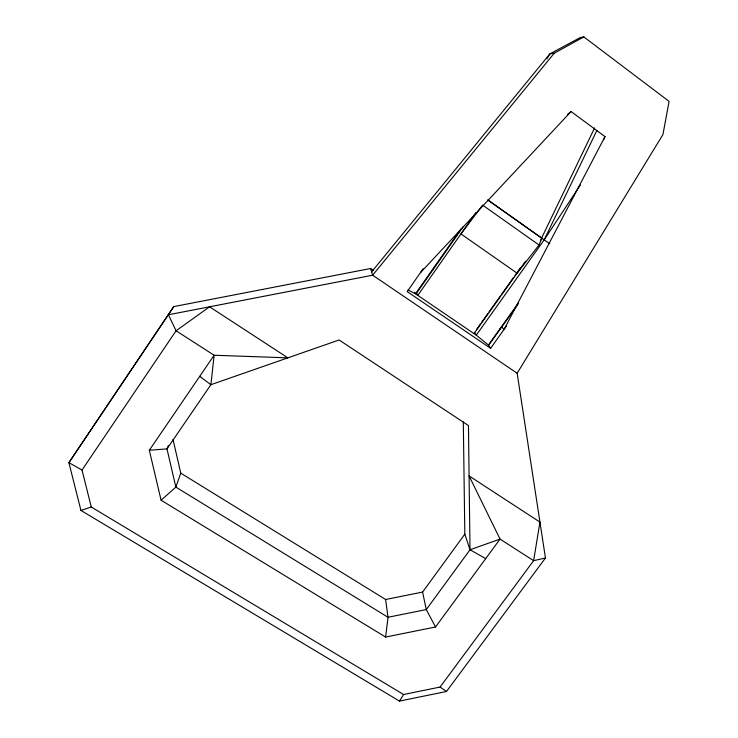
<?xml version="1.0" encoding="UTF-8"?>
<svg xmlns="http://www.w3.org/2000/svg" width="738" height="738" viewBox="0 0 738 738"><rect width="100%" height="100%" fill="white"/><g stroke="black" fill="none" stroke-linecap="round" stroke-linejoin="round"><path stroke-width="1.11" d="M373.465 270.422L370.642 268.503L173.753 306.602L68.902 462.652L82.029 470.032L91.272 507.024L403.594 694.513L440.079 687.05L533.62 560.686L539.958 522.107L469.082 475.918L500.041 539.091L435.531 626.986L385.623 637.06L388.013 617.272L385.605 599.487L180.773 473.15L173.024 439.534M180.773 473.15L175.856 487.098L161.096 500.226L385.623 637.06M168.301 445.706L166.982 448.879L175.856 487.098L388.013 617.272L426.278 609.579L470.005 549.773L500.041 539.091L533.62 560.686L545.456 558.002L517.154 373.253L662.918 134.602L669.098 101.392L583.813 36.9L580.262 37.573L549.875 53.874L371.648 271.87M603.656 139.796L605.012 136.613L571.083 111.539L567.531 114.473M539.044 245.016L482.624 205.109L460.927 233.937L517.07 273.161L539.044 245.016L541.913 238.273L487.689 199.823M541.581 238.125L594.607 127.905M506.517 325.836L490.622 348.336L488.408 345.024L476.268 335.163L544.183 239.859L596.913 130.368M605.012 136.613L503.971 329.674L501.803 326.869M546.904 58.809L549.875 53.874L554.201 53.247L583.813 36.9M173.753 306.602L68.902 462.652L80.949 510.447L399.479 701.1L403.594 694.513M549.727 243.752L544.183 239.859L580.354 185.053M490.622 348.336L407.228 291.63L423.142 268.724M82.029 470.032L176.068 330.772L209.555 306.805L287.875 357.847L214.121 355.246L176.068 330.772L168.421 314.775L372.644 275.2L554.201 53.247M149.316 450.263L214.121 355.246L210.893 384.701L166.982 448.879L149.316 450.263L161.096 500.226M461.056 228.845L415.485 293.798L407.939 289.96M463.427 226.326L416.647 293.004L417.8 295.375L475.992 212.489M476.462 329.572L480.447 323.973M481.776 322.109L487.753 313.705M489.082 311.842L500.382 295.984M501.711 294.111L513.676 277.313M515.004 275.449L520.318 267.986M473.999 333.622L525.567 261.224M540.603 240.108L541.913 238.273M488.408 345.024L518.556 302.866M488.611 345.329L517.882 304.388M385.605 599.487L422.597 592.079L464.82 534.164L463.307 421.896M399.479 701.1L446.49 691.469L545.456 558.002M420.605 272.525L571.083 111.539M80.949 510.447L91.272 507.024M464.82 534.164L470.005 549.773L485.715 558.62M544.183 239.859L488.556 200.552M517.154 373.253L372.644 275.2L370.642 268.503M440.079 687.05L446.49 691.469M199.721 376.362L210.893 384.701L339.102 339.978L468.455 425.549L470.005 549.773M499.94 328.908L500.613 329.434M474.46 332.368L476.268 335.163L415.485 293.798L414.728 292.23M435.531 626.986L426.278 609.579L422.597 592.079"/></g></svg>
